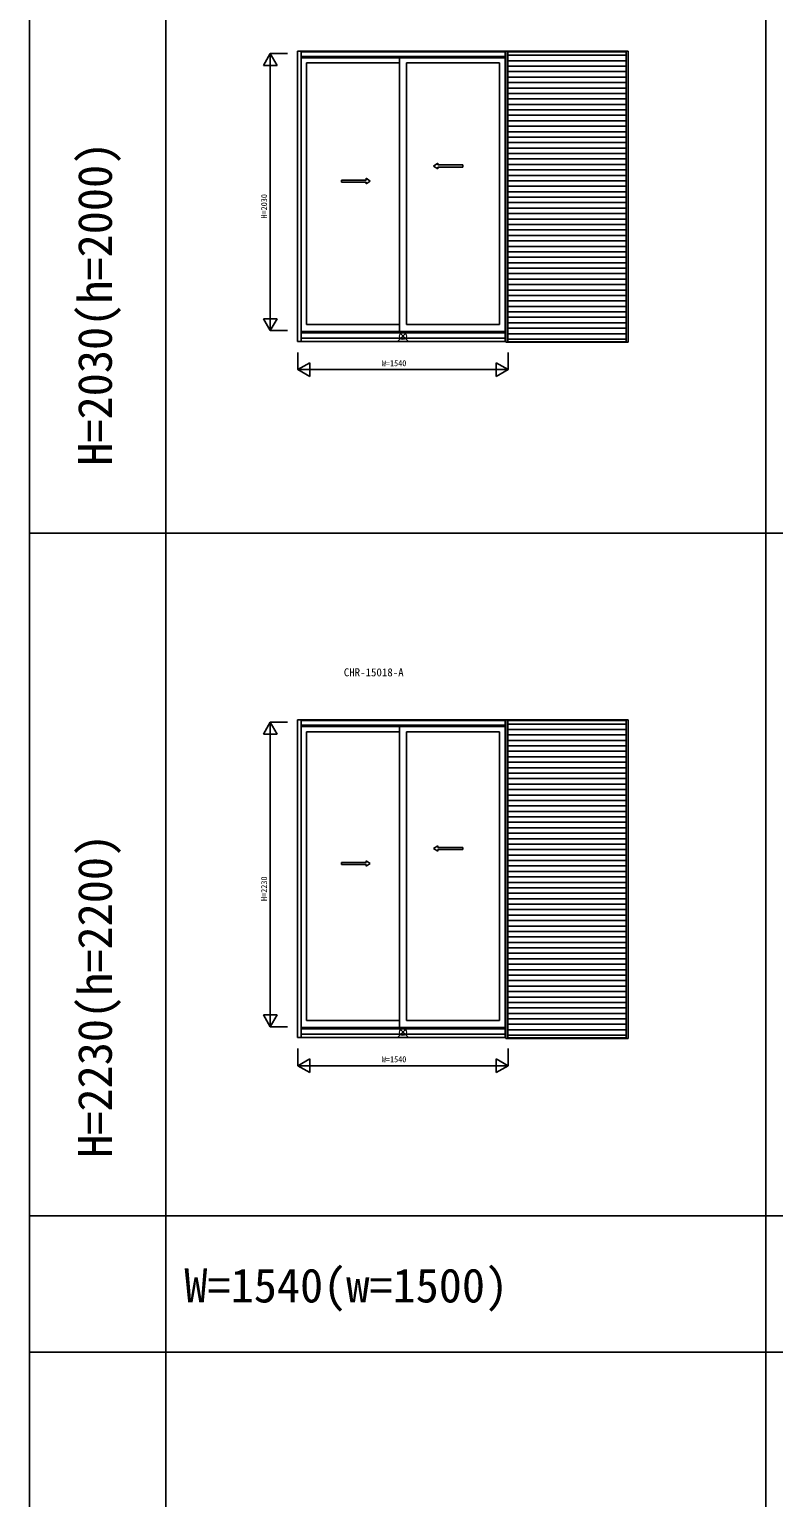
# Model space of a CAD drawing. Units: millimetres, scale not verified. Extents: x -27506 to 27500, y -20006 to 20000.
# Drawn here: x -27500 to -22043, y 935 to 11692 of the extents above; entities that cross this region are included whole.
import ezdxf
from ezdxf.enums import TextEntityAlignment as Align

# ---------------------------------------------------------------- set-up
doc = ezdxf.new("R2010")
doc.units = ezdxf.units.MM
doc.header["$LTSCALE"] = 24
for name, color, linetype in [('0-0_0', 7, 'Continuous'), ('0-1_YKK_A1', 4, 'Continuous'), ('0-2_YKK_A2', 3, 'Continuous'), ('0-7_YKK_F1', 7, 'Continuous'), ('0-9_YKK_N1', 2, 'Continuous')]:
    doc.layers.add(name, color=color, linetype=linetype)
doc.layers.add('0-8_YKK_IN', color=1, linetype='Continuous', lineweight=18)
doc.styles.add('ＭＳ ゴシック', font='')
doc.styles.get('ＭＳ ゴシック').set_extended_font_data('MS Gothic')

msp = doc.modelspace()

# ---------------------------------------------------------------- linework, layer by layer
at = {"layer": '0-1_YKK_A1'}
for p, q in [((-25533.3, 11533.27), (-24005.5, 11533.27)), ((-25533.3, 11533.27), (-25533.3, 9404.7)), ((-25508, 11533.27), (-25508, 9404.7)), ((-25508, 11527.5), (-24010.5, 11527.5)), ((-24010.5, 11533.27), (-24010.5, 9404.7)), ((-25508, 11493), (-24010.5, 11493)), ((-25508, 11484), (-24010.5, 11484)), ((-25468.49, 9531), (-25468.49, 11446)), ((-24785.49, 11446), (-25468.49, 11446)), ((-24785.49, 9478.2), (-24785.49, 11484)), ((-24735.49, 11446), (-24052.5, 11446)), ((-24735.49, 11446), (-24735.49, 9531)), ((-24052.5, 9531), (-24052.5, 11446)), ((-24505.78, 10710.96), (-24535.78, 10690.97)), ((-24505.79, 10670.97), (-24535.78, 10690.97)), ((-24505.79, 10670.97), (-24505.79, 10683.46)), ((-24322.45, 10683.46), (-24505.79, 10683.46)), ((-24505.78, 10698.46), (-24505.78, 10710.96)), ((-24322.44, 10698.45), (-24505.78, 10698.46)), ((-24322.45, 10683.46), (-24322.45, 10698.45)), ((-25211.55, 10588.45), (-25030.21, 10588.46)), ((-25211.54, 10573.46), (-25211.54, 10588.45)), ((-25211.54, 10573.46), (-25030.2, 10573.46)), ((-25030.21, 10588.46), (-25030.21, 10600.96)), ((-25030.21, 10600.96), (-25000.21, 10580.97)), ((-25030.2, 10560.97), (-25000.21, 10580.97)), ((-25030.2, 10560.97), (-25030.2, 10573.46)), ((-25508, 9478.2), (-24010.5, 9478.2)), ((-25508, 9468.2), (-24010.5, 9468.2)), ((-24785.49, 9531), (-25468.49, 9531)), ((-24735.49, 9531), (-24052.5, 9531)), ((-25533.3, 9404.7), (-24005.5, 9404.7)), ((-25508, 9430.2), (-24010.5, 9430.2)), ((-25533.3, 6633.27), (-24005.5, 6633.27)), ((-25533.3, 6633.27), (-25533.3, 4304.7)), ((-25508, 6633.27), (-25508, 4304.7)), ((-25508, 6627.5), (-24010.5, 6627.5)), ((-25508, 6593), (-24010.5, 6593)), ((-25508, 6584), (-24010.5, 6584)), ((-24785.49, 4378.2), (-24785.49, 6584)), ((-24010.5, 6633.27), (-24010.5, 4304.7)), ((-25468.49, 4431), (-25468.49, 6546)), ((-24785.49, 6546), (-25468.49, 6546)), ((-24735.49, 6546), (-24052.5, 6546)), ((-24735.49, 6546), (-24735.49, 4431)), ((-24052.5, 4431), (-24052.5, 6546)), ((-24505.78, 5710.96), (-24535.78, 5690.97)), ((-24505.78, 5698.46), (-24505.78, 5710.96)), ((-25030.21, 5588.46), (-25030.21, 5600.96)), ((-25030.21, 5600.96), (-25000.21, 5580.97)), ((-24505.79, 5670.97), (-24535.78, 5690.97)), ((-24505.79, 5670.97), (-24505.79, 5683.46)), ((-24322.45, 5683.46), (-24505.79, 5683.46)), ((-24322.44, 5698.45), (-24505.78, 5698.46)), ((-24322.45, 5683.46), (-24322.45, 5698.45)), ((-25211.55, 5588.45), (-25030.21, 5588.46)), ((-25211.54, 5573.46), (-25211.54, 5588.45)), ((-25211.54, 5573.46), (-25030.2, 5573.46)), ((-25030.2, 5560.97), (-25000.21, 5580.97)), ((-25030.2, 5560.97), (-25030.2, 5573.46)), ((-24785.49, 4431), (-25468.49, 4431)), ((-24735.49, 4431), (-24052.5, 4431)), ((-25533.3, 4304.7), (-24005.5, 4304.7)), ((-25508, 4378.2), (-24010.5, 4378.2)), ((-25508, 4368.2), (-24010.5, 4368.2)), ((-25508, 4330.2), (-24010.5, 4330.2))]:
    msp.add_line(p, q, dxfattribs=at)
at = {"layer": '0-2_YKK_A2'}
for p, q in [((-24005.5, 9399.2), (-24005.5, 11533.27)), ((-24005.5, 11533.27), (-23109.5, 11533.27)), ((-23991.5, 9399.2), (-23991.5, 11533.27)), ((-23123.5, 11527.5), (-23991.5, 11527.5)), ((-23123.5, 11533.27), (-23123.5, 9399.2)), ((-23109.5, 11533.27), (-23109.5, 9399.2)), ((-23991.5, 11502.5), (-23123.5, 11502.5)), ((-23123.5, 11462.5), (-23991.5, 11462.5)), ((-23123.5, 11422.5), (-23991.5, 11422.5)), ((-23123.5, 11382.5), (-23991.5, 11382.5)), ((-23123.5, 11342.5), (-23991.5, 11342.5)), ((-23123.5, 11302.5), (-23991.5, 11302.5)), ((-23123.5, 11262.5), (-23991.5, 11262.5)), ((-23123.5, 11222.5), (-23991.5, 11222.5)), ((-23123.5, 11182.5), (-23991.5, 11182.5)), ((-23123.5, 11142.5), (-23991.5, 11142.5)), ((-23123.5, 11102.5), (-23991.5, 11102.5)), ((-23123.5, 11062.5), (-23991.5, 11062.5)), ((-23123.5, 11022.5), (-23991.5, 11022.5)), ((-23123.5, 10982.5), (-23991.5, 10982.5)), ((-23123.5, 10942.5), (-23991.5, 10942.5)), ((-23123.5, 10902.5), (-23991.5, 10902.5)), ((-23123.5, 10862.5), (-23991.5, 10862.5)), ((-23123.5, 10822.5), (-23991.5, 10822.5)), ((-23123.5, 10782.5), (-23991.5, 10782.5)), ((-23123.5, 10742.5), (-23991.5, 10742.5)), ((-23123.5, 10702.5), (-23991.5, 10702.5)), ((-23123.5, 10662.5), (-23991.5, 10662.5)), ((-23123.5, 10622.5), (-23991.5, 10622.5)), ((-23123.5, 10582.5), (-23991.5, 10582.5)), ((-23123.5, 10542.5), (-23991.5, 10542.5)), ((-23123.5, 10502.5), (-23991.5, 10502.5)), ((-23123.5, 10462.5), (-23991.5, 10462.5)), ((-23123.5, 10422.5), (-23991.5, 10422.5)), ((-23123.5, 10382.5), (-23991.5, 10382.5)), ((-23123.5, 10342.5), (-23991.5, 10342.5)), ((-23123.5, 10302.5), (-23991.5, 10302.5)), ((-23123.5, 10262.5), (-23991.5, 10262.5)), ((-23123.5, 10222.5), (-23991.5, 10222.5)), ((-23123.5, 10182.5), (-23991.5, 10182.5)), ((-23123.5, 10142.5), (-23991.5, 10142.5)), ((-23123.5, 10102.5), (-23991.5, 10102.5)), ((-23123.5, 10062.5), (-23991.5, 10062.5)), ((-23123.5, 10022.5), (-23991.5, 10022.5)), ((-23123.5, 9982.5), (-23991.5, 9982.5)), ((-23123.5, 9942.5), (-23991.5, 9942.5)), ((-23123.5, 9902.5), (-23991.5, 9902.5)), ((-23123.5, 9862.5), (-23991.5, 9862.5)), ((-23123.5, 9822.5), (-23991.5, 9822.5)), ((-23123.5, 9782.5), (-23991.5, 9782.5)), ((-23123.5, 9742.5), (-23991.5, 9742.5)), ((-23123.5, 9702.5), (-23991.5, 9702.5)), ((-23123.5, 9662.5), (-23991.5, 9662.5)), ((-23123.5, 9622.5), (-23991.5, 9622.5)), ((-23123.5, 9582.5), (-23991.5, 9582.5)), ((-23123.5, 9542.5), (-23991.5, 9542.5)), ((-23123.5, 9502.5), (-23991.5, 9502.5)), ((-24005.5, 9399.2), (-23109.5, 9399.2)), ((-23123.5, 9462.5), (-23991.5, 9462.5)), ((-23123.5, 9422.5), (-23991.5, 9422.5)), ((-23123.5, 9402.7), (-23991.5, 9402.7)), ((-24005.5, 4299.2), (-24005.5, 6633.27)), ((-24005.5, 6633.27), (-23109.5, 6633.27)), ((-23991.5, 4299.2), (-23991.5, 6633.27)), ((-23123.5, 6627.5), (-23991.5, 6627.5)), ((-23991.5, 6602.5), (-23123.5, 6602.5)), ((-23123.5, 6562.5), (-23991.5, 6562.5)), ((-23123.5, 6633.27), (-23123.5, 4299.2)), ((-23109.5, 6633.27), (-23109.5, 4299.2)), ((-23123.5, 6522.5), (-23991.5, 6522.5)), ((-23123.5, 6482.5), (-23991.5, 6482.5)), ((-23123.5, 6442.5), (-23991.5, 6442.5)), ((-23123.5, 6402.5), (-23991.5, 6402.5)), ((-23123.5, 6362.5), (-23991.5, 6362.5)), ((-23123.5, 6322.5), (-23991.5, 6322.5)), ((-23123.5, 6282.5), (-23991.5, 6282.5)), ((-23123.5, 6242.5), (-23991.5, 6242.5)), ((-23123.5, 6202.5), (-23991.5, 6202.5)), ((-23123.5, 6162.5), (-23991.5, 6162.5)), ((-23123.5, 6122.5), (-23991.5, 6122.5)), ((-23123.5, 6082.5), (-23991.5, 6082.5)), ((-23123.5, 6042.5), (-23991.5, 6042.5)), ((-23123.5, 6002.5), (-23991.5, 6002.5)), ((-23123.5, 5962.5), (-23991.5, 5962.5)), ((-23123.5, 5922.5), (-23991.5, 5922.5)), ((-23123.5, 5882.5), (-23991.5, 5882.5)), ((-23123.5, 5842.5), (-23991.5, 5842.5)), ((-23123.5, 5802.5), (-23991.5, 5802.5)), ((-23123.5, 5762.5), (-23991.5, 5762.5)), ((-23123.5, 5722.5), (-23991.5, 5722.5)), ((-23123.5, 5682.5), (-23991.5, 5682.5)), ((-23123.5, 5642.5), (-23991.5, 5642.5)), ((-23123.5, 5602.5), (-23991.5, 5602.5)), ((-23123.5, 5562.5), (-23991.5, 5562.5)), ((-23123.5, 5522.5), (-23991.5, 5522.5)), ((-23123.5, 5482.5), (-23991.5, 5482.5)), ((-23123.5, 5442.5), (-23991.5, 5442.5)), ((-23123.5, 5402.5), (-23991.5, 5402.5)), ((-23123.5, 5362.5), (-23991.5, 5362.5)), ((-23123.5, 5322.5), (-23991.5, 5322.5)), ((-23123.5, 5282.5), (-23991.5, 5282.5)), ((-23123.5, 5242.5), (-23991.5, 5242.5)), ((-23123.5, 5202.5), (-23991.5, 5202.5)), ((-23123.5, 5162.5), (-23991.5, 5162.5)), ((-23123.5, 5122.5), (-23991.5, 5122.5)), ((-23123.5, 5082.5), (-23991.5, 5082.5)), ((-23123.5, 5042.5), (-23991.5, 5042.5)), ((-23123.5, 5002.5), (-23991.5, 5002.5)), ((-23123.5, 4962.5), (-23991.5, 4962.5)), ((-23123.5, 4922.5), (-23991.5, 4922.5)), ((-23123.5, 4882.5), (-23991.5, 4882.5)), ((-23123.5, 4842.5), (-23991.5, 4842.5)), ((-23123.5, 4802.5), (-23991.5, 4802.5)), ((-23123.5, 4762.5), (-23991.5, 4762.5)), ((-23123.5, 4722.5), (-23991.5, 4722.5)), ((-23123.5, 4682.5), (-23991.5, 4682.5)), ((-23123.5, 4642.5), (-23991.5, 4642.5)), ((-23123.5, 4602.5), (-23991.5, 4602.5)), ((-23123.5, 4562.5), (-23991.5, 4562.5)), ((-23123.5, 4522.5), (-23991.5, 4522.5)), ((-23123.5, 4482.5), (-23991.5, 4482.5)), ((-23123.5, 4442.5), (-23991.5, 4442.5)), ((-23123.5, 4402.5), (-23991.5, 4402.5)), ((-23123.5, 4362.5), (-23991.5, 4362.5)), ((-23123.5, 4322.5), (-23991.5, 4322.5)), ((-24005.5, 4299.2), (-23109.5, 4299.2)), ((-23123.5, 4302.7), (-23991.5, 4302.7))]:
    msp.add_line(p, q, dxfattribs=at)
at = {"layer": '0-7_YKK_F1'}
for p, q in [((-27500, -20000), (-27500, 20000)), ((-26500, -20000), (-26500, 19000)), ((-22100, -20000), (-22100, 19000)), ((-27500, 8000), (26500, 8000)), ((-27500, 3000), (26500, 3000)), ((-27500, 2000), (26500, 2000))]:
    msp.add_line(p, q, dxfattribs=at)
at = {"layer": '0-8_YKK_IN'}
for p, q in [((-24725.14, 9409.84), (-24795.86, 9480.55)), ((-24725.14, 9480.55), (-24795.86, 9409.84)), ((-24725.14, 4309.84), (-24795.86, 4380.55)), ((-24725.14, 4380.55), (-24795.86, 4309.84))]:
    msp.add_line(p, q, dxfattribs=at)
for centre in [(-24760.5, 9445.2), (-24760.5, 4345.2)]:
    msp.add_circle(centre, 25, dxfattribs=at)
at = {"layer": '0-9_YKK_N1'}
for p, q in [((-25783.3, 11428.4), (-25733.3, 11515)), ((-25733.3, 11515), (-25733.3, 9485)), ((-25733.3, 11515), (-25608.3, 11515)), ((-25683.3, 11428.4), (-25733.3, 11515)), ((-25783.3, 11428.4), (-25683.3, 11428.4)), ((-25783.3, 9571.6), (-25683.3, 9571.6)), ((-25783.3, 9571.6), (-25733.3, 9485)), ((-25733.3, 9485), (-25683.3, 9571.6)), ((-25733.3, 9485), (-25608.3, 9485)), ((-25530.5, 9199.2), (-23990.5, 9199.2)), ((-25443.9, 9149.2), (-25530.5, 9199.2)), ((-25443.9, 9149.2), (-25443.9, 9249.2)), ((-24077.1, 9149.2), (-24077.1, 9249.2)), ((-24077.1, 9149.2), (-23990.5, 9199.2)), ((-25783.3, 6528.4), (-25733.3, 6615)), ((-25733.3, 6615), (-25733.3, 4385)), ((-25733.3, 6615), (-25608.3, 6615)), ((-25683.3, 6528.4), (-25733.3, 6615)), ((-25783.3, 6528.4), (-25683.3, 6528.4)), ((-25783.3, 4471.6), (-25683.3, 4471.6)), ((-25783.3, 4471.6), (-25733.3, 4385)), ((-25733.3, 4385), (-25683.3, 4471.6)), ((-25733.3, 4385), (-25608.3, 4385)), ((-25530.5, 4099.2), (-23990.5, 4099.2)), ((-25443.9, 4049.2), (-25530.5, 4099.2)), ((-25443.9, 4049.2), (-25443.9, 4149.2)), ((-24077.1, 4049.2), (-24077.1, 4149.2)), ((-24077.1, 4049.2), (-23990.5, 4099.2))]:
    msp.add_line(p, q, dxfattribs=at)
for points in [[(-25530.5, 9324.2), (-25530.5, 9199.2), (-25443.9, 9249.2)], [(-23990.5, 9324.2), (-23990.5, 9199.2), (-24077.1, 9249.2)], [(-25530.5, 4224.2), (-25530.5, 4099.2), (-25443.9, 4149.2)], [(-23990.5, 4224.2), (-23990.5, 4099.2), (-24077.1, 4149.2)]]:
    msp.add_lwpolyline(points, dxfattribs=at)

# ---------------------------------------------------------------- texts
at = {"layer": '0-0_0', "color": 3, "style": 'ＭＳ ゴシック'}
for s, p in [('H=2030(h=2000)', (-26820.09, 8494.84)), ('H=2230(h=2200)', (-26820.09, 3423.87))]:
    msp.add_text(s, height=249.3, rotation=90, dxfattribs=at).set_placement(p, align=Align.BOTTOM_LEFT)
at = {"layer": '0-0_0', "style": 'ＭＳ ゴシック'}
msp.add_text('CHR-15018-A', height=58.65, dxfattribs=at).set_placement((-25194.58, 6934.47), align=Align.BOTTOM_LEFT)
at = {"layer": '0-0_0', "color": 3, "style": 'ＭＳ ゴシック'}
msp.add_text('W=1540(w=1500)', height=249.3, dxfattribs=at).set_placement((-26363.53, 2289.62), align=Align.BOTTOM_LEFT)
at = {"layer": '0-9_YKK_N1', "style": 'ＭＳ ゴシック'}
for s, p in [('H=2030', (-25743.8, 10305.96)), ('H=2230', (-25743.8, 5305.96))]:
    msp.add_text(s, height=43.99, rotation=90, dxfattribs=at).set_placement(p, align=Align.BOTTOM_LEFT)
for p in [(-24915.5, 9211.2), (-24915.5, 4111.2)]:
    msp.add_text('W=1540', height=43.99, dxfattribs=at).set_placement(p, align=Align.BOTTOM_LEFT)

doc.saveas('drawing.dxf')
